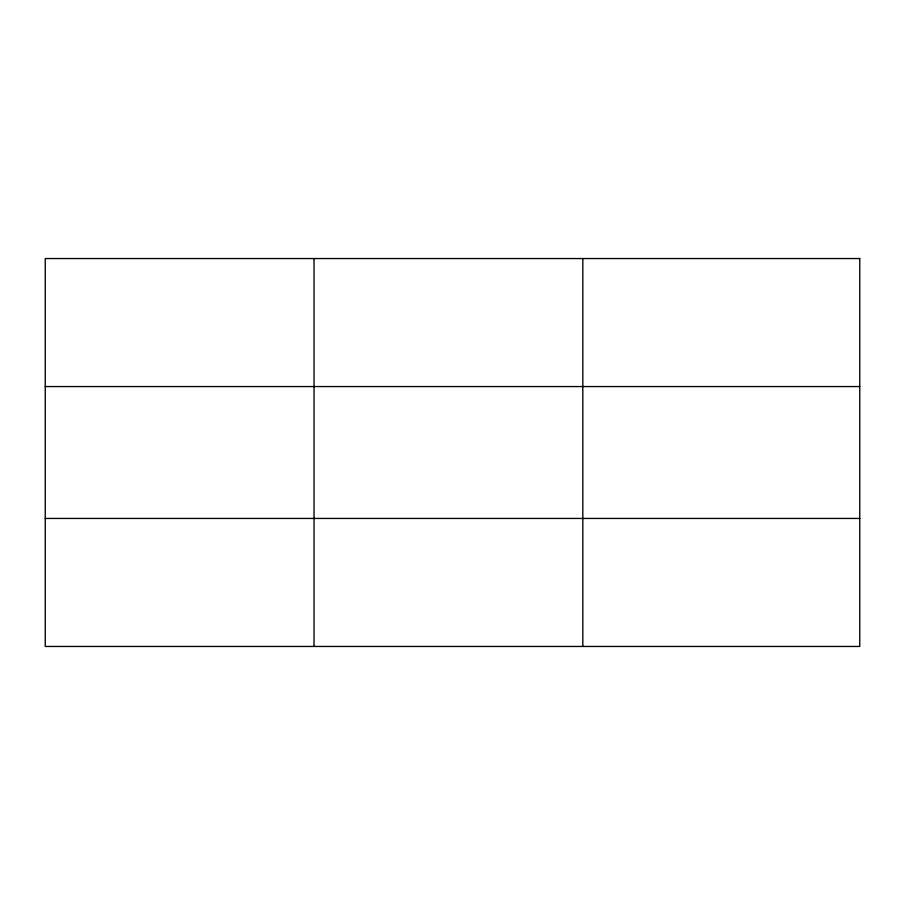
<?xml version="1.0" encoding="UTF-8"?>
<svg xmlns="http://www.w3.org/2000/svg" width="905" height="905" viewBox="0 0 905 905"><rect width="100%" height="100%" fill="white"/><g stroke="black" fill="none" stroke-linecap="round" stroke-linejoin="round"><path stroke-width="1.36" d="M314.035 258.547L314.035 646.453M582.82 258.547L582.82 646.453M45.25 386.559L859.75 386.559M45.25 518.441L859.75 518.441M859.75 258.547L859.75 646.453L45.25 646.453L45.25 258.547L859.75 258.547"/></g></svg>
